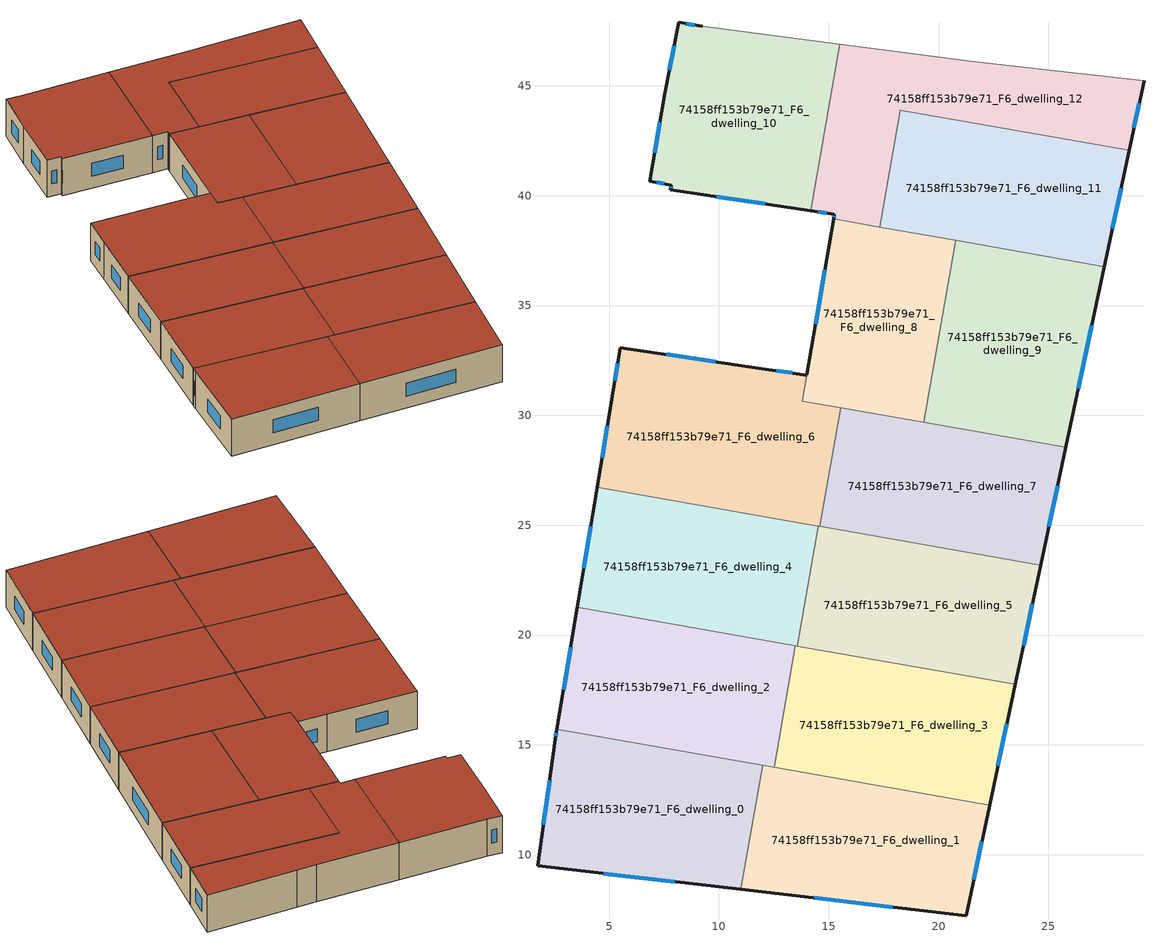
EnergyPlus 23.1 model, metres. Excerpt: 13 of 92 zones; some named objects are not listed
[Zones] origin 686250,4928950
74158ff153b79e71_F6_dwelling_0
 floor to 74158ff153b79e71_F5_dwelling_0 (EU_floor_Construction): 11.98,14.07 10.99,8.42 1.74,9.5 2.55,15.25 2.63,15.71 z18
 wall outside (EU_wall_Construction): 2.63,15.71 2.55,15.25 1.74,9.5 10.99,8.42 z18:21
 wall to 74158ff153b79e71_F6_dwelling_1 (EU_wall_Construction): 10.99,8.42 11.98,14.07 z18:21
 wall to 74158ff153b79e71_F6_dwelling_2 (EU_wall_Construction): 11.98,14.07 2.63,15.71 z18:21
 window (EU_Window_Construction): 4.75,9.15 7.98,8.77 / 2.29,13.38 2,11.37 / 2.6,15.56 2.57,15.4 z18.98:20.02
 roof outside (EU_roof_Construction): 10.99,8.42 11.98,14.07 2.63,15.71 2.55,15.25 1.74,9.5 z21
74158ff153b79e71_F6_dwelling_1
 floor to 74158ff153b79e71_F5_dwelling_1 (EU_floor_Construction): 22.32,12.25 21.25,7.22 10.99,8.42 11.98,14.07 z18
 wall outside (EU_wall_Construction): 10.99,8.42 21.25,7.22 22.32,12.25 z18:21
 wall to 74158ff153b79e71_F6_dwelling_3 (EU_wall_Construction): 22.32,12.25 12.51,13.98 z18:21
 wall to 74158ff153b79e71_F6_dwelling_2 (EU_wall_Construction): 12.51,13.98 11.99,14.07 z18:21
 window (EU_Window_Construction): 14.33,8.03 17.91,7.61 / 21.6,8.86 21.97,10.62 z18.98:20.02
 roof outside (EU_roof_Construction): 21.25,7.22 22.32,12.25 11.98,14.07 10.99,8.42 z21
74158ff153b79e71_F6_dwelling_10
 floor to 74158ff153b79e71_F5_dwelling_10 (EU_floor_Construction): 15.51,46.89 14.17,39.32 7.79,40.26 7.83,40.47 6.85,40.66 7.54,44.64 8.17,47.89 9.25,47.7 z18
 wall outside (EU_wall_Construction): 9.25,47.7 8.17,47.89 7.54,44.64 6.85,40.66 7.83,40.47 7.79,40.26 14.17,39.32 z18:21
 wall adiabatic (EU_wall_Construction): 15.51,46.89 9.25,47.7 z18:21
 wall to 74158ff153b79e71_F6_dwelling_12 (EU_wall_Construction): 14.17,39.32 15.51,46.89 z18:21
 window (EU_Window_Construction): 9.87,39.96 12.1,39.62 / 7.82,40.41 7.8,40.33 / 7.17,40.6 7.51,40.54 / 7.32,43.35 7.08,41.96 / 7.97,46.84 7.75,45.7 / 8.9,47.77 8.52,47.83 z18.98:20.02
 roof outside (EU_roof_Construction): 14.17,39.32 15.51,46.89 9.25,47.7 8.17,47.89 7.54,44.64 6.85,40.66 7.83,40.47 7.79,40.26 z21
74158ff153b79e71_F6_dwelling_11
 floor to 74158ff153b79e71_F5_dwelling_11 (EU_floor_Construction): 28.67,42.06 27.55,36.78 17.32,38.57 18.26,43.89 z18
 wall outside (EU_wall_Construction): 27.55,36.78 28.67,42.06 z18:21
 wall to 74158ff153b79e71_F6_dwelling_12 (EU_wall_Construction): 28.67,42.06 18.26,43.89 17.32,38.57 z18:21
 wall to 74158ff153b79e71_F6_dwelling_9 (EU_wall_Construction): 20.78,37.97 27.55,36.78 z18:21
 wall to 74158ff153b79e71_F6_dwelling_8 (EU_wall_Construction): 17.32,38.57 20.78,37.97 z18:21
 window (EU_Window_Construction): 27.91,38.5 28.31,40.34 z18.98:20.02
 roof outside (EU_roof_Construction): 27.55,36.78 28.67,42.06 18.26,43.89 17.32,38.57 z21
74158ff153b79e71_F6_dwelling_12
 floor to 74158ff153b79e71_F5_dwelling_12 (EU_floor_Construction): 29.35,45.24 28.67,42.06 18.26,43.89 17.32,38.57 15.22,38.94 15.26,39.15 14.17,39.32 15.51,46.89 21.46,46.12 22.86,45.96 z18
 wall outside (EU_wall_Construction): 28.67,42.06 29.35,45.24 / 14.17,39.32 15.26,39.15 15.22,38.94 z18:21
 wall adiabatic (EU_wall_Construction): 29.35,45.24 22.86,45.96 21.46,46.12 15.51,46.89 z18:21
 wall to 74158ff153b79e71_F6_dwelling_8 (EU_wall_Construction): 15.22,38.94 17.32,38.57 z18:21
 window (EU_Window_Construction): 28.89,43.09 29.13,44.21 / 15.25,39.09 15.24,39.01 / 14.53,39.26 14.91,39.21 z18.98:20.02
 roof outside (EU_roof_Construction): 28.67,42.06 29.35,45.24 22.86,45.96 21.46,46.12 15.51,46.89 14.17,39.32 15.26,39.15 15.22,38.94 17.32,38.57 18.26,43.89 z21
74158ff153b79e71_F6_dwelling_2
 floor to 74158ff153b79e71_F5_dwelling_2 (EU_floor_Construction): 13.48,19.51 12.51,13.98 2.63,15.71 3.55,21.25 z18
 wall outside (EU_wall_Construction): 3.55,21.25 2.63,15.71 z18:21
 wall to 74158ff153b79e71_F6_dwelling_3 (EU_wall_Construction): 12.51,13.98 13.48,19.51 z18:21
 wall to 74158ff153b79e71_F6_dwelling_4 (EU_wall_Construction): 13.48,19.51 3.55,21.25 z18:21
 window (EU_Window_Construction): 3.25,19.45 2.93,17.51 z18.98:20.02
 roof outside (EU_roof_Construction): 12.51,13.98 13.48,19.51 3.55,21.25 2.63,15.71 z21
74158ff153b79e71_F6_dwelling_3
 floor to 74158ff153b79e71_F5_dwelling_3 (EU_floor_Construction): 23.49,17.75 22.32,12.25 12.51,13.98 13.48,19.51 z18
 wall outside (EU_wall_Construction): 22.32,12.25 23.49,17.75 z18:21
 wall to 74158ff153b79e71_F6_dwelling_5 (EU_wall_Construction): 23.49,17.75 13.56,19.5 z18:21
 wall to 74158ff153b79e71_F6_dwelling_4 (EU_wall_Construction): 13.56,19.5 13.48,19.51 z18:21
 window (EU_Window_Construction): 22.7,14.04 23.11,15.96 z18.98:20.02
 roof outside (EU_roof_Construction): 22.32,12.25 23.49,17.75 13.48,19.51 12.51,13.98 z21
74158ff153b79e71_F6_dwelling_4
 floor to 74158ff153b79e71_F5_dwelling_4 (EU_floor_Construction): 14.52,24.96 13.56,19.5 3.55,21.25 4.46,26.73 z18
 wall outside (EU_wall_Construction): 4.46,26.73 3.55,21.25 z18:21
 wall to 74158ff153b79e71_F6_dwelling_5 (EU_wall_Construction): 13.56,19.5 14.52,24.96 z18:21
 wall to 74158ff153b79e71_F6_dwelling_6 (EU_wall_Construction): 14.52,24.96 4.46,26.73 z18:21
 window (EU_Window_Construction): 4.16,24.95 3.85,23.04 z18.98:20.02
 roof outside (EU_roof_Construction): 13.56,19.5 14.52,24.96 4.46,26.73 3.55,21.25 z21
74158ff153b79e71_F6_dwelling_5
 floor to 74158ff153b79e71_F5_dwelling_5 (EU_floor_Construction): 24.65,23.18 23.49,17.75 13.56,19.5 14.52,24.96 z18
 wall outside (EU_wall_Construction): 23.49,17.75 24.65,23.18 z18:21
 wall to 74158ff153b79e71_F6_dwelling_7 (EU_wall_Construction): 24.65,23.18 14.59,24.95 z18:21
 wall to 74158ff153b79e71_F6_dwelling_6 (EU_wall_Construction): 14.59,24.95 14.52,24.96 z18:21
 window (EU_Window_Construction): 23.87,19.52 24.27,21.42 z18.98:20.02
 roof outside (EU_roof_Construction): 23.49,17.75 24.65,23.18 14.52,24.96 13.56,19.5 z21
74158ff153b79e71_F6_dwelling_6
 floor to 74158ff153b79e71_F5_dwelling_6 (EU_floor_Construction): 14,31.83 13.8,30.66 15.54,30.35 14.59,24.95 4.46,26.73 5.15,30.87 5.51,33.08 11.94,32.13 z18
 wall outside (EU_wall_Construction): 14,31.83 11.94,32.13 5.51,33.08 5.15,30.87 4.46,26.73 z18:21
 wall to 74158ff153b79e71_F6_dwelling_8 (EU_wall_Construction): 13.8,30.66 14,31.83 / 15.54,30.35 13.8,30.65 z18:21
 wall to 74158ff153b79e71_F6_dwelling_7 (EU_wall_Construction): 14.59,24.95 15.54,30.35 z18:21
 window (EU_Window_Construction): 4.93,29.52 4.69,28.07 / 5.39,32.36 5.27,31.59 / 9.85,32.44 7.6,32.78 / 13.33,31.93 12.61,32.04 z18.98:20.02
 roof outside (EU_roof_Construction): 14.59,24.95 15.54,30.35 13.8,30.66 14,31.83 11.94,32.13 5.51,33.08 5.15,30.87 4.46,26.73 z21
74158ff153b79e71_F6_dwelling_7
 floor to 74158ff153b79e71_F5_dwelling_7 (EU_floor_Construction): 25.79,28.55 24.65,23.18 14.59,24.95 15.54,30.35 z18
 wall outside (EU_wall_Construction): 24.65,23.18 25.79,28.55 z18:21
 wall to 74158ff153b79e71_F6_dwelling_9 (EU_wall_Construction): 25.79,28.55 19.32,29.68 z18:21
 wall to 74158ff153b79e71_F6_dwelling_8 (EU_wall_Construction): 19.32,29.68 15.54,30.35 z18:21
 window (EU_Window_Construction): 25.02,24.93 25.42,26.8 z18.98:20.02
 roof outside (EU_roof_Construction): 24.65,23.18 25.79,28.55 15.54,30.35 14.59,24.95 z21
74158ff153b79e71_F6_dwelling_8
 floor to 74158ff153b79e71_F5_dwelling_8 (EU_floor_Construction): 20.78,37.97 19.32,29.68 13.8,30.65 15.22,38.94 z18
 wall outside (EU_wall_Construction): 15.22,38.94 14,31.84 z18:21
 wall to 74158ff153b79e71_F6_dwelling_9 (EU_wall_Construction): 19.32,29.68 20.78,37.97 z18:21
 window (EU_Window_Construction): 14.83,36.63 14.4,34.15 z18.98:20.02
 roof outside (EU_roof_Construction): 19.32,29.68 20.78,37.97 15.22,38.94 13.8,30.66 z21
74158ff153b79e71_F6_dwelling_9
 floor to 74158ff153b79e71_F5_dwelling_9 (EU_floor_Construction): 27.55,36.78 25.79,28.55 19.32,29.68 20.78,37.97 z18
 wall outside (EU_wall_Construction): 25.79,28.55 27.55,36.78 z18:21
 window (EU_Window_Construction): 26.36,31.22 26.98,34.1 z18.98:20.02
 roof outside (EU_roof_Construction): 25.79,28.55 27.55,36.78 20.78,37.97 19.32,29.68 z21
[Building]
EU S2 Campaign: North Axis=0; Terrain=City; Solar Distribution=FullExterior
[Site:Location]
Bologna: Latitude=44.5; Longitude=11.25; Time Zone=1; Elevation=37
[SizingPeriod:WeatherFileDays]
AnnualSizingPeriod: Begin Month=1; Begin Day of Month=1; End Month=12; End Day of Month=31; Day of Week for Start Day=Monday; Use Weather File Daylight Saving Period=No; Use Weather File Rain and Snow Indicators=No
[MATERIAL]
EU_InternalMass_Material: Roughness=MediumRough; Thickness=0.1; Conductivity=1; Density=1800; Specific Heat=900; Thermal Absorptance=0.9; Solar Absorptance=0.7; Visible Absorptance=0.7
[MATERIAL:NOMASS] Roughness=MediumRough; Thermal Absorptance=0.9; Solar Absorptance=0.7; Visible Absorptance=0.7
Name | Thermal Resistance
EU_wall_NoMass | 0.905828
EU_roof_NoMass | 0.37593
EU_floor_NoMass | 0.67114
[WINDOWMATERIAL:SIMPLEGLAZINGSYSTEM]
EU_Window_SimpleGlazing: UFactor=4.52486; Solar Heat Gain Coefficient=0.85; Visible Transmittance=0.85
[CONSTRUCTION]
EU_wall_Construction: EU_wall_NoMass
EU_roof_Construction: EU_roof_NoMass
EU_floor_Construction: EU_floor_NoMass
EU_Window_Construction: EU_Window_SimpleGlazing
EU_InternalMass_Construction: EU_InternalMass_Material
[ZONE] Type=1; Multiplier=1; Ceiling Height=autocalculate; Floor Area=autocalculate; Part of Total Floor Area=Yes
Name | Volume
74158ff153b79e71_F6_dwelling_0 | 169.564
74158ff153b79e71_F6_dwelling_1 | 169.556
74158ff153b79e71_F6_dwelling_10; 74158ff153b79e71_F6_dwelling_9 | 169.582
74158ff153b79e71_F6_dwelling_11; 74158ff153b79e71_F6_dwelling_2 | 169.586
74158ff153b79e71_F6_dwelling_12 | 169.594
74158ff153b79e71_F6_dwelling_3 | 169.589
74158ff153b79e71_F6_dwelling_4 | 169.592
74158ff153b79e71_F6_dwelling_5 | 169.6
74158ff153b79e71_F6_dwelling_6 | 197.259
74158ff153b79e71_F6_dwelling_7 | 169.577
74158ff153b79e71_F6_dwelling_8 | 141.859
[INTERNALMASS] Construction=EU_InternalMass_Construction
Name | Zone or ZoneList | Surface Area
74158ff153b79e71_F6_dwelling_0_EU_InternalMass | 74158ff153b79e71_F6_dwelling_0 | 56.521
74158ff153b79e71_F6_dwelling_1_EU_InternalMass | 74158ff153b79e71_F6_dwelling_1 | 56.5182
74158ff153b79e71_F6_dwelling_2_EU_InternalMass | 74158ff153b79e71_F6_dwelling_2 | 56.5286
74158ff153b79e71_F6_dwelling_3_EU_InternalMass | 74158ff153b79e71_F6_dwelling_3 | 56.5304
74158ff153b79e71_F6_dwelling_4_EU_InternalMass | 74158ff153b79e71_F6_dwelling_4 | 56.5289
74158ff153b79e71_F6_dwelling_5_EU_InternalMass | 74158ff153b79e71_F6_dwelling_5 | 56.5329
74158ff153b79e71_F6_dwelling_6_EU_InternalMass | 74158ff153b79e71_F6_dwelling_6 | 65.7533
74158ff153b79e71_F6_dwelling_7_EU_InternalMass | 74158ff153b79e71_F6_dwelling_7 | 56.525
74158ff153b79e71_F6_dwelling_8_EU_InternalMass | 74158ff153b79e71_F6_dwelling_8 | 47.3033
74158ff153b79e71_F6_dwelling_9_EU_InternalMass | 74158ff153b79e71_F6_dwelling_9 | 56.5257
74158ff153b79e71_F6_dwelling_10_EU_InternalMass | 74158ff153b79e71_F6_dwelling_10 | 56.5282
74158ff153b79e71_F6_dwelling_11_EU_InternalMass | 74158ff153b79e71_F6_dwelling_11 | 56.5307
74158ff153b79e71_F6_dwelling_12_EU_InternalMass | 74158ff153b79e71_F6_dwelling_12 | 56.5314
[OTHEREQUIPMENT] Fuel Type=Electricity; Design Level Calculation Method=Watts/Area; Power per Zone Floor Area=1; Fraction Latent=0; Fraction Radiant=0; Fraction Lost=0; Carbon Dioxide Generation Rate=0; EndUse Subcategory=EU_Step8_InternalGains
Name | Zone or ZoneList or Space or SpaceList | Schedule
EU_Step8_InternalGain_74158ff153b79e71_F6_dwelling_0_f000 | 74158ff153b79e71_F6_dwelling_0 | EU_Step8_GainSchedule_74158ff153b79e71_F6_dwelling_0_f000
EU_Step8_InternalGain_74158ff153b79e71_F6_dwelling_1_f000 | 74158ff153b79e71_F6_dwelling_1 | EU_Step8_GainSchedule_74158ff153b79e71_F6_dwelling_1_f000
EU_Step8_InternalGain_74158ff153b79e71_F6_dwelling_2_f000 | 74158ff153b79e71_F6_dwelling_2 | EU_Step8_GainSchedule_74158ff153b79e71_F6_dwelling_2_f000
EU_Step8_InternalGain_74158ff153b79e71_F6_dwelling_3_f000 | 74158ff153b79e71_F6_dwelling_3 | EU_Step8_GainSchedule_74158ff153b79e71_F6_dwelling_3_f000
EU_Step8_InternalGain_74158ff153b79e71_F6_dwelling_4_f000 | 74158ff153b79e71_F6_dwelling_4 | EU_Step8_GainSchedule_74158ff153b79e71_F6_dwelling_4_f000
EU_Step8_InternalGain_74158ff153b79e71_F6_dwelling_5_f000 | 74158ff153b79e71_F6_dwelling_5 | EU_Step8_GainSchedule_74158ff153b79e71_F6_dwelling_5_f000
EU_Step8_InternalGain_74158ff153b79e71_F6_dwelling_6_f000 | 74158ff153b79e71_F6_dwelling_6 | EU_Step8_GainSchedule_74158ff153b79e71_F6_dwelling_6_f000
EU_Step8_InternalGain_74158ff153b79e71_F6_dwelling_7_f000 | 74158ff153b79e71_F6_dwelling_7 | EU_Step8_GainSchedule_74158ff153b79e71_F6_dwelling_7_f000
EU_Step8_InternalGain_74158ff153b79e71_F6_dwelling_8_f000 | 74158ff153b79e71_F6_dwelling_8 | EU_Step8_GainSchedule_74158ff153b79e71_F6_dwelling_8_f000
EU_Step8_InternalGain_74158ff153b79e71_F6_dwelling_9_f000 | 74158ff153b79e71_F6_dwelling_9 | EU_Step8_GainSchedule_74158ff153b79e71_F6_dwelling_9_f000
EU_Step8_InternalGain_74158ff153b79e71_F6_dwelling_10_f000 | 74158ff153b79e71_F6_dwelling_10 | EU_Step8_GainSchedule_74158ff153b79e71_F6_dwelling_10_f000
EU_Step8_InternalGain_74158ff153b79e71_F6_dwelling_11_f000 | 74158ff153b79e71_F6_dwelling_11 | EU_Step8_GainSchedule_74158ff153b79e71_F6_dwelling_11_f000
EU_Step8_InternalGain_74158ff153b79e71_F6_dwelling_12_f000 | 74158ff153b79e71_F6_dwelling_12 | EU_Step8_GainSchedule_74158ff153b79e71_F6_dwelling_12_f000
[ZONEVENTILATION:DESIGNFLOWRATE] Schedule=EU_AlwaysOn; Design Flow Rate Calculation Method=AirChanges/Hour; Air Changes per Hour=0.73129; Ventilation Type=Natural; Fan Pressure Rise=0; Fan Total Efficiency=1; Constant Term Coefficient=1; Temperature Term Coefficient=0; Velocity Term Coefficient=0; Velocity Squared Term Coefficient=0; Minimum Indoor Temperature=-100; Maximum Indoor Temperature=100; Delta Temperature=-100; Minimum Outdoor Temperature=-100; Maximum Outdoor Temperature=100; Maximum Wind Speed=40
Name | Zone or ZoneList or Space or SpaceList
EU_ConstantAir_74158ff153b79e71_F6_dwelling_0 | 74158ff153b79e71_F6_dwelling_0
EU_ConstantAir_74158ff153b79e71_F6_dwelling_1 | 74158ff153b79e71_F6_dwelling_1
EU_ConstantAir_74158ff153b79e71_F6_dwelling_2 | 74158ff153b79e71_F6_dwelling_2
EU_ConstantAir_74158ff153b79e71_F6_dwelling_3 | 74158ff153b79e71_F6_dwelling_3
EU_ConstantAir_74158ff153b79e71_F6_dwelling_4 | 74158ff153b79e71_F6_dwelling_4
EU_ConstantAir_74158ff153b79e71_F6_dwelling_5 | 74158ff153b79e71_F6_dwelling_5
EU_ConstantAir_74158ff153b79e71_F6_dwelling_6 | 74158ff153b79e71_F6_dwelling_6
EU_ConstantAir_74158ff153b79e71_F6_dwelling_7 | 74158ff153b79e71_F6_dwelling_7
EU_ConstantAir_74158ff153b79e71_F6_dwelling_8 | 74158ff153b79e71_F6_dwelling_8
EU_ConstantAir_74158ff153b79e71_F6_dwelling_9 | 74158ff153b79e71_F6_dwelling_9
EU_ConstantAir_74158ff153b79e71_F6_dwelling_10 | 74158ff153b79e71_F6_dwelling_10
EU_ConstantAir_74158ff153b79e71_F6_dwelling_11 | 74158ff153b79e71_F6_dwelling_11
EU_ConstantAir_74158ff153b79e71_F6_dwelling_12 | 74158ff153b79e71_F6_dwelling_12
[HVACTEMPLATE:ZONE:IDEALLOADSAIRSYSTEM] System Availability Schedule=EU_AlwaysOn; Maximum Heating Supply Air Temperature=50; Minimum Cooling Supply Air Temperature=13; Maximum Heating Supply Air Humidity Ratio=0.0156; Minimum Cooling Supply Air Humidity Ratio=0.0077; Heating Limit=NoLimit; Cooling Limit=NoLimit; Heating Availability Schedule=EU_AlwaysOn; Cooling Availability Schedule=EU_CoolingOff; Dehumidification Control Type=ConstantSensibleHeatRatio; Cooling Sensible Heat Ratio=0.7; Dehumidification Setpoint=60; Humidification Control Type=None; Humidification Setpoint=30; Outdoor Air Method=None; Outdoor Air Flow Rate per Person=0.00944; Outdoor Air Flow Rate per Zone Floor Area=0; Outdoor Air Flow Rate per Zone=0; Demand Controlled Ventilation Type=None; Outdoor Air Economizer Type=NoEconomizer; Heat Recovery Type=None; Sensible Heat Recovery Effectiveness=0.7; Latent Heat Recovery Effectiveness=0.65
Name | Template Thermostat
74158ff153b79e71_F6_dwelling_0 | EU_HeatOnly_74158ff153b79e71_F6_dwelling_0
74158ff153b79e71_F6_dwelling_1 | EU_HeatOnly_74158ff153b79e71_F6_dwelling_1
74158ff153b79e71_F6_dwelling_2 | EU_HeatOnly_74158ff153b79e71_F6_dwelling_2
74158ff153b79e71_F6_dwelling_3 | EU_HeatOnly_74158ff153b79e71_F6_dwelling_3
74158ff153b79e71_F6_dwelling_4 | EU_HeatOnly_74158ff153b79e71_F6_dwelling_4
74158ff153b79e71_F6_dwelling_5 | EU_HeatOnly_74158ff153b79e71_F6_dwelling_5
74158ff153b79e71_F6_dwelling_6 | EU_HeatOnly_74158ff153b79e71_F6_dwelling_6
74158ff153b79e71_F6_dwelling_7 | EU_HeatOnly_74158ff153b79e71_F6_dwelling_7
74158ff153b79e71_F6_dwelling_8 | EU_HeatOnly_74158ff153b79e71_F6_dwelling_8
74158ff153b79e71_F6_dwelling_9 | EU_HeatOnly_74158ff153b79e71_F6_dwelling_9
74158ff153b79e71_F6_dwelling_10 | EU_HeatOnly_74158ff153b79e71_F6_dwelling_10
74158ff153b79e71_F6_dwelling_11 | EU_HeatOnly_74158ff153b79e71_F6_dwelling_11
74158ff153b79e71_F6_dwelling_12 | EU_HeatOnly_74158ff153b79e71_F6_dwelling_12
[SIZING:ZONE] Zone Cooling Design Supply Air Temperature Input Method=SupplyAirTemperature; Zone Cooling Design Supply Air Temperature=13; Zone Heating Design Supply Air Temperature Input Method=SupplyAirTemperature; Zone Heating Design Supply Air Temperature=50; Zone Cooling Design Supply Air Humidity Ratio=0.008; Zone Heating Design Supply Air Humidity Ratio=0.008; Cooling Design Air Flow Method=DesignDay; Cooling Design Air Flow Rate=0; Cooling Minimum Air Flow per Zone Floor Area=0.000762; Cooling Minimum Air Flow=0; Cooling Minimum Air Flow Fraction=0.2; Heating Design Air Flow Method=DesignDay; Heating Design Air Flow Rate=0; Heating Maximum Air Flow per Zone Floor Area=0.002032; Heating Maximum Air Flow=0.141576; Heating Maximum Air Flow Fraction=0.3; Account for Dedicated Outdoor Air System=No; Dedicated Outdoor Air System Control Strategy=NeutralSupplyAir; Dedicated Outdoor Air Low Setpoint Temperature for Design=autosize; Dedicated Outdoor Air High Setpoint Temperature for Design=autosize; Zone Load Sizing Method=Sensible Load Only No Latent Load; Zone Latent Cooling Design Supply Air Humidity Ratio Input Method=HumidityRatioDifference; Zone Cooling Design Supply Air Humidity Ratio Difference=0.005; Zone Latent Heating Design Supply Air Humidity Ratio Input Method=HumidityRatioDifference; Zone Humidification Design Supply Air Humidity Ratio Difference=0.005
74158ff153b79e71_F6_dwelling_0; 74158ff153b79e71_F6_dwelling_1; 74158ff153b79e71_F6_dwelling_2; 74158ff153b79e71_F6_dwelling_3; 74158ff153b79e71_F6_dwelling_4; 74158ff153b79e71_F6_dwelling_5; 74158ff153b79e71_F6_dwelling_6; 74158ff153b79e71_F6_dwelling_7; 74158ff153b79e71_F6_dwelling_8; 74158ff153b79e71_F6_dwelling_9; 74158ff153b79e71_F6_dwelling_10; 74158ff153b79e71_F6_dwelling_11; 74158ff153b79e71_F6_dwelling_12
[SCHEDULE:CONSTANT]
Name | Hourly Value
EU_AlwaysOn | 1
EU_CoolingOff | 0
[SCHEDULE:FILE] Column Number=1; Rows to Skip at Top=0; Number of Hours of Data=8760; Column Separator=Comma; Interpolate to Timestep=No; Minutes per Item=60; Adjust Schedule for Daylight Savings=Yes
Name | File
EU_Step8_GainSchedule_74158ff153b79e71_F6_dwelling_0_f000 | ../../schedules/74158ff153b79e71/74158ff153b79e71_F6_dwelling_0_f000_gain.csv
EU_Step8_GainSchedule_74158ff153b79e71_F6_dwelling_1_f000 | ../../schedules/74158ff153b79e71/74158ff153b79e71_F6_dwelling_1_f000_gain.csv
EU_Step8_GainSchedule_74158ff153b79e71_F6_dwelling_2_f000 | ../../schedules/74158ff153b79e71/74158ff153b79e71_F6_dwelling_2_f000_gain.csv
EU_Step8_GainSchedule_74158ff153b79e71_F6_dwelling_3_f000 | ../../schedules/74158ff153b79e71/74158ff153b79e71_F6_dwelling_3_f000_gain.csv
EU_Step8_GainSchedule_74158ff153b79e71_F6_dwelling_4_f000 | ../../schedules/74158ff153b79e71/74158ff153b79e71_F6_dwelling_4_f000_gain.csv
EU_Step8_GainSchedule_74158ff153b79e71_F6_dwelling_5_f000 | ../../schedules/74158ff153b79e71/74158ff153b79e71_F6_dwelling_5_f000_gain.csv
EU_Step8_GainSchedule_74158ff153b79e71_F6_dwelling_6_f000 | ../../schedules/74158ff153b79e71/74158ff153b79e71_F6_dwelling_6_f000_gain.csv
EU_Step8_GainSchedule_74158ff153b79e71_F6_dwelling_7_f000 | ../../schedules/74158ff153b79e71/74158ff153b79e71_F6_dwelling_7_f000_gain.csv
EU_Step8_GainSchedule_74158ff153b79e71_F6_dwelling_8_f000 | ../../schedules/74158ff153b79e71/74158ff153b79e71_F6_dwelling_8_f000_gain.csv
EU_Step8_GainSchedule_74158ff153b79e71_F6_dwelling_9_f000 | ../../schedules/74158ff153b79e71/74158ff153b79e71_F6_dwelling_9_f000_gain.csv
EU_Step8_GainSchedule_74158ff153b79e71_F6_dwelling_10_f000 | ../../schedules/74158ff153b79e71/74158ff153b79e71_F6_dwelling_10_f000_gain.csv
EU_Step8_GainSchedule_74158ff153b79e71_F6_dwelling_11_f000 | ../../schedules/74158ff153b79e71/74158ff153b79e71_F6_dwelling_11_f000_gain.csv
EU_Step8_GainSchedule_74158ff153b79e71_F6_dwelling_12_f000 | ../../schedules/74158ff153b79e71/74158ff153b79e71_F6_dwelling_12_f000_gain.csv
